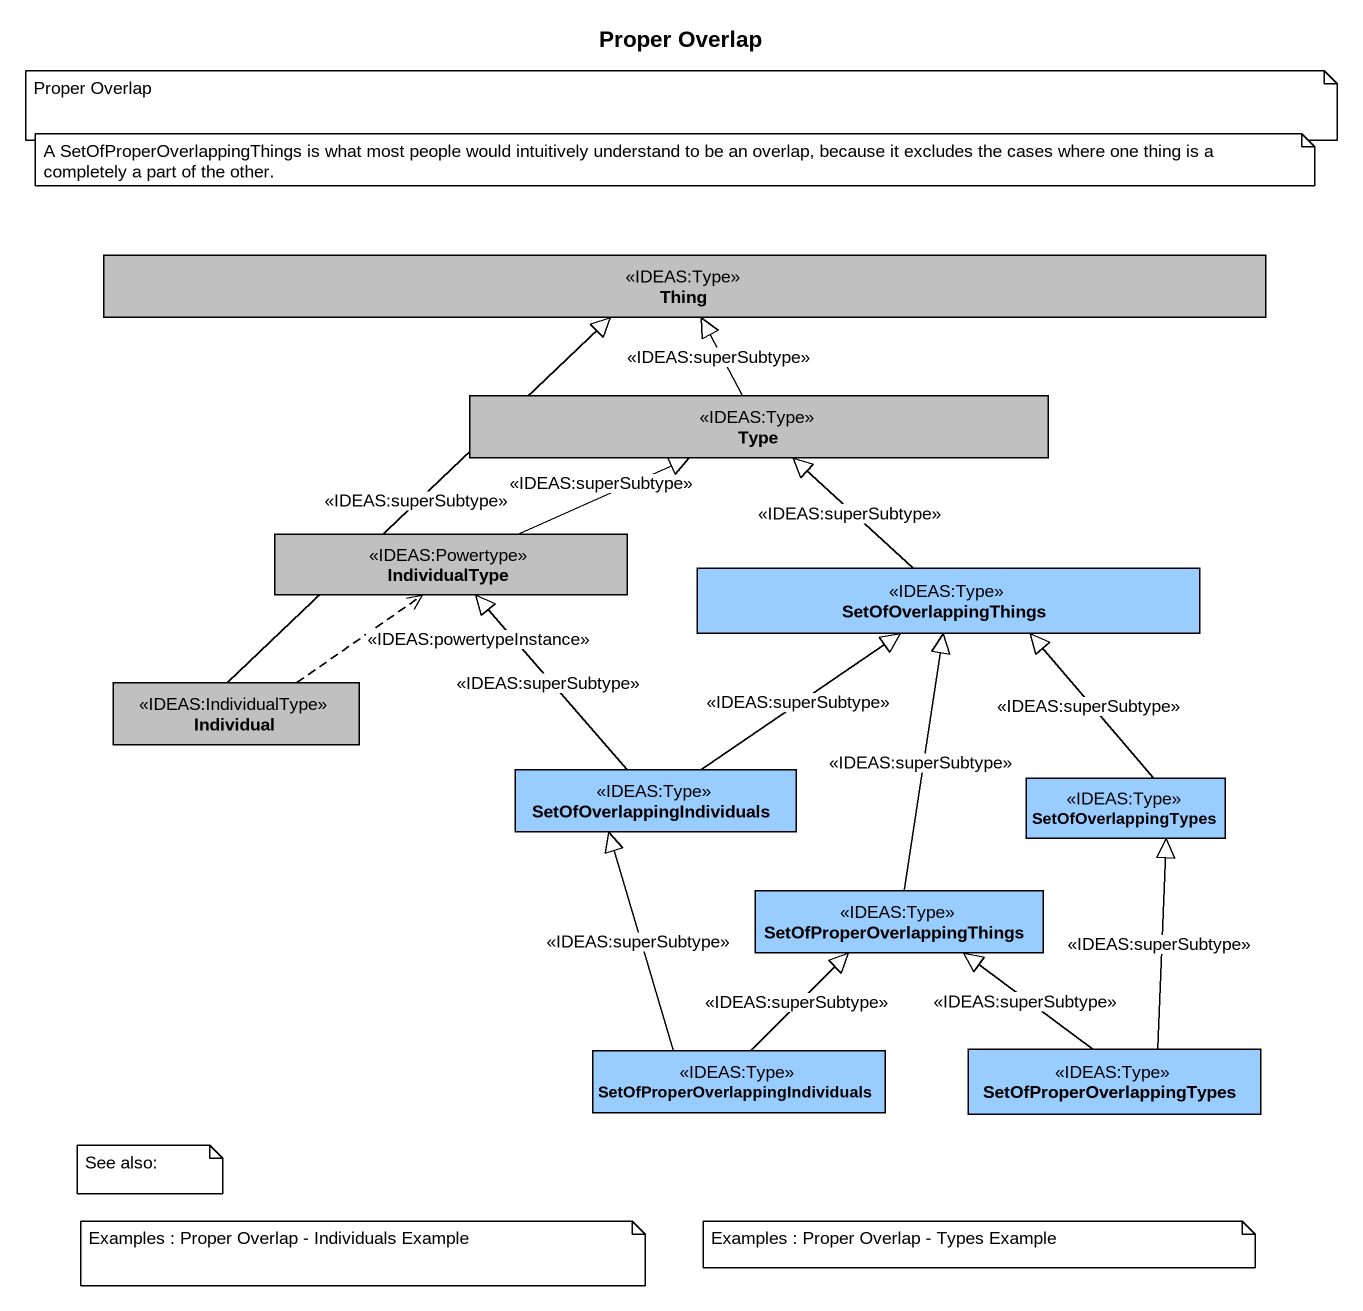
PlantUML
@startuml
title Proper Overlap
hide circle
hide empty members
class Thing <<IDEAS:Type>> #C0C0C0
class Type <<IDEAS:Type>> #C0C0C0
class IndividualType <<IDEAS:Powertype>> #C0C0C0
class SetOfOverlappingThings <<IDEAS:Type>> #99CCFF
class Individual <<IDEAS:IndividualType>> #C0C0C0
class SetOfOverlappingIndividuals <<IDEAS:Type>> #99CCFF
class SetOfOverlappingTypes <<IDEAS:Type>> #99CCFF
class SetOfProperOverlappingThings <<IDEAS:Type>> #99CCFF
class "SetOfProperOverlappingIndividuals" as SetOfProperOverlappingIndivi <<IDEAS:Type>> #99CCFF
class SetOfProperOverlappingTypes <<IDEAS:Type>> #99CCFF
Type -up-|> Thing : <<IDEAS:superSubtype>>
IndividualType -right-|> Type : <<IDEAS:superSubtype>>
SetOfOverlappingThings -up-|> Type : <<IDEAS:superSubtype>>
Individual -up-|> Thing : <<IDEAS:superSubtype>>
Individual .up.> IndividualType : <<IDEAS:powertypeInstance>>
SetOfOverlappingIndividuals -up-|> IndividualType : <<IDEAS:superSubtype>>
SetOfOverlappingIndividuals -up-|> SetOfOverlappingThings : <<IDEAS:superSubtype>>
SetOfOverlappingTypes -up-|> SetOfOverlappingThings : <<IDEAS:superSubtype>>
SetOfProperOverlappingThings -up-|> SetOfOverlappingThings : <<IDEAS:superSubtype>>
SetOfProperOverlappingIndivi -up-|> SetOfOverlappingIndividuals : <<IDEAS:superSubtype>>
SetOfProperOverlappingIndivi -up-|> SetOfProperOverlappingThings : <<IDEAS:superSubtype>>
SetOfProperOverlappingTypes -up-|> SetOfOverlappingTypes : <<IDEAS:superSubtype>>
SetOfProperOverlappingTypes -up-|> SetOfProperOverlappingThings : <<IDEAS:superSubtype>>
note as N1
  Proper Overlap
end note
note as N2
  A SetOfProperOverlappingThings is what most people would intuitively understand to be an overlap, because it excludes the cases where one thing is a completely a part of the other.
end note
note as N3
  See also:
end note
note as N4
  Examples : Proper Overlap - Individuals Example
end note
note as N5
  Examples : Proper Overlap - Types Example
end note
@enduml
